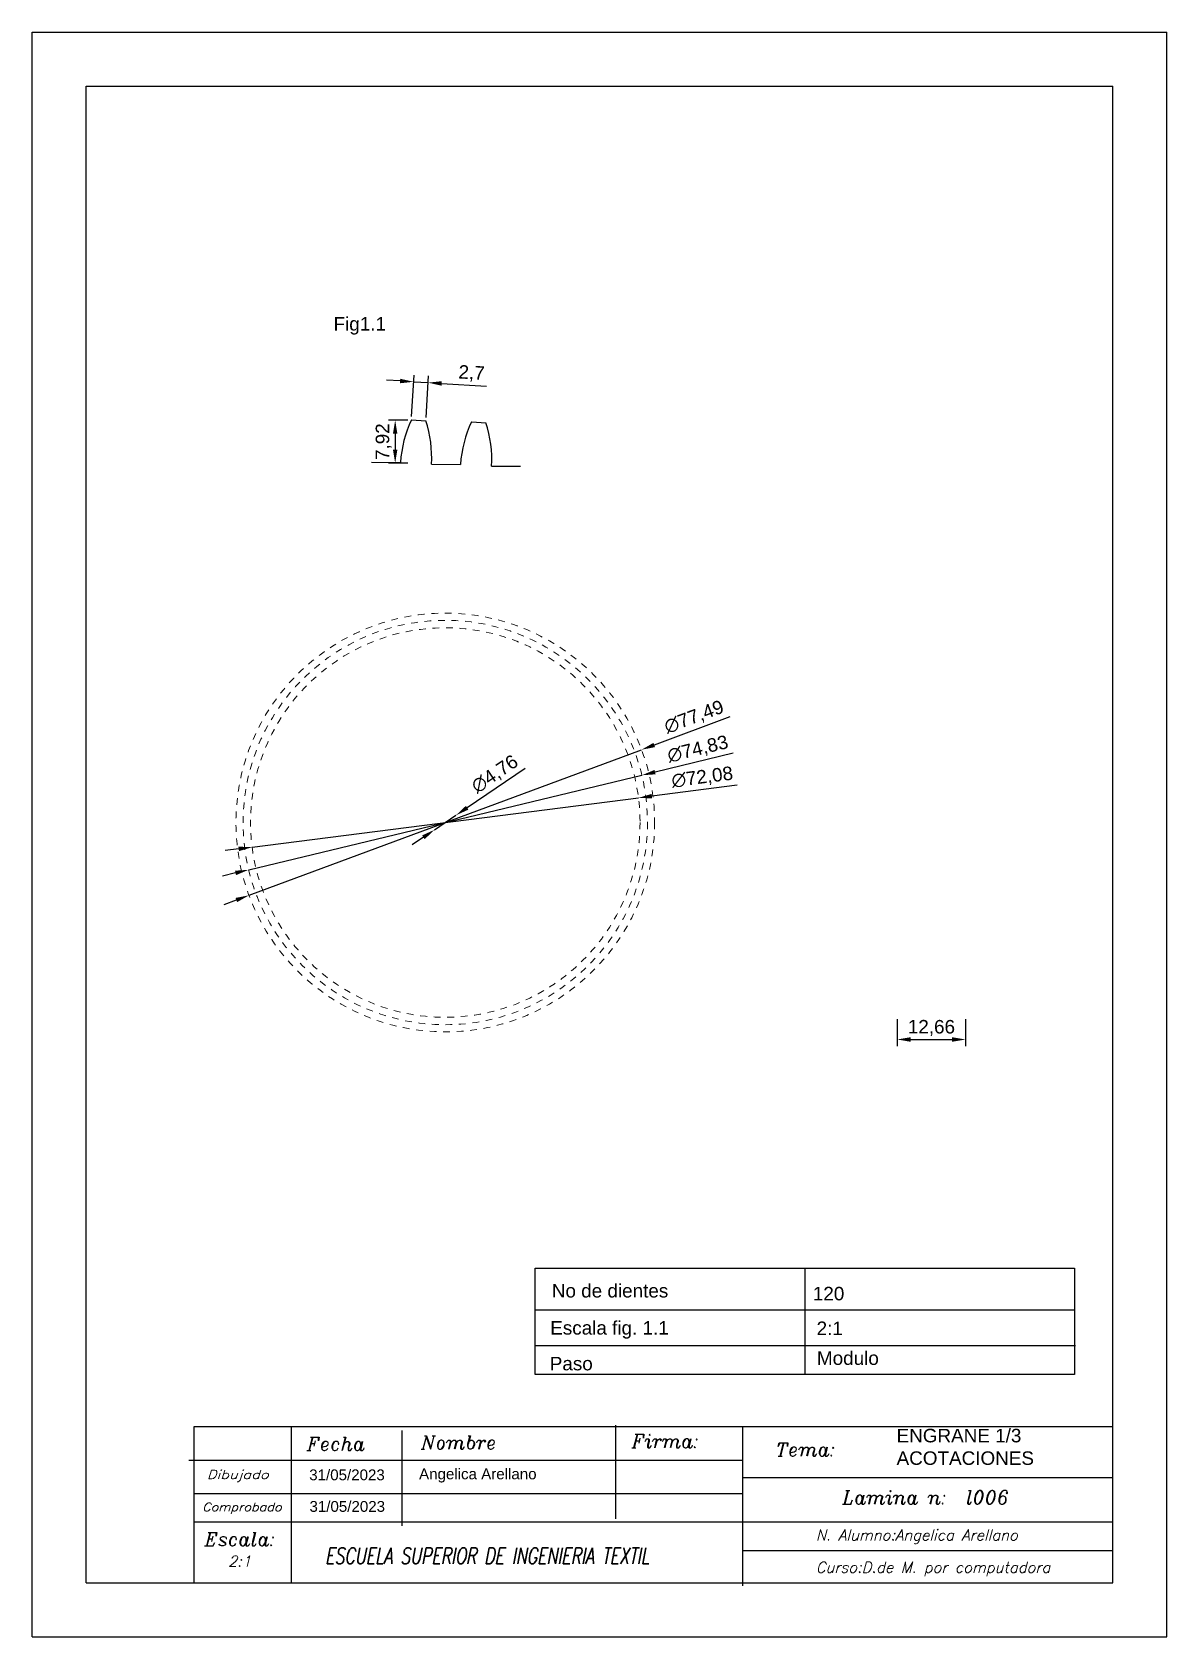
# Model space of a CAD drawing. Header units: millimetres. Extents: x 189 to 399, y 191 to 488.
import ezdxf
from ezdxf.enums import TextEntityAlignment as Align

# ---------------------------------------------------------------- set-up
doc = ezdxf.new("R2010")
doc.units = ezdxf.units.MM
doc.linetypes.add('JIS_02_1.2', pattern=[2.5, 1.25, -1.25])
doc.styles.add('ITALIC', font='italic', dxfattribs={"height": 2})
doc.styles.add('ITALICC', font='italicc', dxfattribs={"height": 3})
doc.styles.get("Standard").update_dxf_attribs({"font": 'arial.ttf'})
doc.dimstyles.new('ISO-25', dxfattribs={"dimtxt": 2.5, "dimasz": 2.5, "dimexe": 1.25, "dimexo": 0.625, "dimtad": 1, "dimtxsty": 'Standard', "dimcen": 2.5, "dimadec": 0, "dimazin": 0, "dimtfac": 1, "dimtmove": 0, "dimatfit": 3, "dimfxl": 1, "dimarcsym": 0})

# ---------------------------------------------------------------- blocks, each defined once
blk = doc.blocks.new('*D30')
at = {"color": 0, "lineweight": -2, "transparency": 16777216}
for p, q in [((318.45, 361.47), (304.47, 356.28)), ((229.49, 328.46), (302.13, 355.41)), ((227.14, 327.59), (224.8, 326.72))]:
    blk.add_line(p, q, dxfattribs=at)
at = {"color": 0, "transparency": 16777216}
for points in [[(304.33, 356.68), (304.62, 355.89), (302.13, 355.41)], [(227, 327.98), (227.29, 327.2), (229.49, 328.46)]]:
    blk.add_solid(points, dxfattribs=at)
at = {"layer": 'Defpoints', "color": 0, "transparency": 16777216}
for p in [(302.13, 355.41), (229.49, 328.46)]:
    blk.add_point(p, dxfattribs=at)
at = {"color": 0, "transparency": 16777216, "insert": (311.88, 361.35), "char_height": 2.5, "attachment_point": 5, "rotation": 20.3603}
blk.add_mtext('∅77,49', dxfattribs=at)
blk = doc.blocks.new('*D31')
at = {"color": 0, "lineweight": -2, "transparency": 16777216}
for p, q in [((319.11, 354.75), (304.62, 351.27)), ((229.43, 333.19), (302.19, 350.68)), ((227, 332.6), (224.57, 332.02))]:
    blk.add_line(p, q, dxfattribs=at)
at = {"color": 0, "transparency": 16777216}
for points in [[(304.52, 351.67), (304.72, 350.86), (302.19, 350.68)], [(226.9, 333.01), (227.09, 332.2), (229.43, 333.19)]]:
    blk.add_solid(points, dxfattribs=at)
at = {"layer": 'Defpoints', "color": 0, "transparency": 16777216}
for p in [(302.19, 350.68), (229.43, 333.19)]:
    blk.add_point(p, dxfattribs=at)
at = {"color": 0, "transparency": 16777216, "insert": (312.57, 355.41), "char_height": 2.5, "attachment_point": 5, "rotation": 13.5185}
blk.add_mtext('∅74,83', dxfattribs=at)
blk = doc.blocks.new('*D32')
at = {"color": 0, "lineweight": -2, "transparency": 16777216}
for p, q in [((319.81, 348.83), (304.04, 346.81)), ((230.06, 337.37), (301.56, 346.5)), ((227.58, 337.06), (225.1, 336.74))]:
    blk.add_line(p, q, dxfattribs=at)
at = {"color": 0, "transparency": 16777216}
for points in [[(303.99, 347.23), (304.09, 346.4), (301.56, 346.5)], [(227.52, 337.47), (227.63, 336.64), (230.06, 337.37)]]:
    blk.add_solid(points, dxfattribs=at)
at = {"layer": 'Defpoints', "color": 0, "transparency": 16777216}
for p in [(301.56, 346.5, 12.7), (230.06, 337.37, 12.7)]:
    blk.add_point(p, dxfattribs=at)
at = {"color": 0, "transparency": 16777216, "insert": (313.38, 350.19), "char_height": 2.5, "attachment_point": 5, "rotation": 7.272}
blk.add_mtext('∅72,08', dxfattribs=at)
blk = doc.blocks.new('*D34')
at = {"color": 0, "lineweight": -2, "transparency": 16777216}
for p, q in [((280.59, 351.93), (269.85, 344.67)), ((263.84, 340.6), (267.78, 343.27)), ((261.76, 339.2), (259.69, 337.8))]:
    blk.add_line(p, q, dxfattribs=at)
at = {"color": 0, "transparency": 16777216}
for points in [[(269.62, 345.02), (270.08, 344.32), (267.78, 343.27)], [(261.53, 339.55), (262, 338.86), (263.84, 340.6)]]:
    blk.add_solid(points, dxfattribs=at)
at = {"layer": 'Defpoints', "color": 0, "transparency": 16777216}
for p in [(267.78, 343.27, 12.7), (263.84, 340.6, 12.7)]:
    blk.add_point(p, dxfattribs=at)
at = {"color": 0, "transparency": 16777216, "insert": (275.04, 350.8), "char_height": 2.5, "attachment_point": 5, "rotation": 34.0756}
blk.add_mtext('∅4,76', dxfattribs=at)
blk = doc.blocks.new('*D42')
at = {"color": 0, "linetype": 'ByBlock', "lineweight": -2, "transparency": 16777216}
for p, q in [((259.57, 417.08), (260.02, 424.75)), ((257.45, 423.65), (254.95, 423.79)), ((259.94, 423.5), (262.64, 423.34)), ((262.26, 416.92), (262.71, 424.59)), ((265.13, 423.19), (273.46, 422.71))]:
    blk.add_line(p, q, dxfattribs=at)
at = {"color": 0, "linetype": 'ByBlock', "transparency": 16777216}
for points in [[(257.47, 424.06), (257.42, 423.23), (259.94, 423.5)], [(265.16, 423.61), (265.11, 422.78), (262.64, 423.34)]]:
    blk.add_solid(points, dxfattribs=at)
at = {"layer": 'Defpoints', "color": 0, "linetype": 'ByBlock', "transparency": 16777216}
for p in [(262.64, 423.34), (259.53, 416.46), (262.22, 416.3)]:
    blk.add_point(p, dxfattribs=at)
at = {"color": 0, "linetype": 'ByBlock', "transparency": 16777216, "insert": (270.67, 425), "char_height": 2.5, "attachment_point": 5, "rotation": 356.6392}
blk.add_mtext('2,7', dxfattribs=at)
blk = doc.blocks.new('*D45')
at = {"color": 0, "linetype": 'ByBlock', "lineweight": -2, "transparency": 16777216}
for p, q in [((258.87, 416.38), (255.29, 416.38)), ((256.54, 413.88), (256.54, 410.96)), ((258.9, 408.46), (255.29, 408.46))]:
    blk.add_line(p, q, dxfattribs=at)
at = {"color": 0, "linetype": 'ByBlock', "transparency": 16777216}
for points in [[(256.12, 413.88), (256.95, 413.88), (256.54, 416.38)], [(256.12, 410.96), (256.95, 410.96), (256.54, 408.46)]]:
    blk.add_solid(points, dxfattribs=at)
at = {"layer": 'Defpoints', "color": 0, "linetype": 'ByBlock', "transparency": 16777216}
for p in [(259.49, 416.38), (256.54, 408.46), (259.53, 408.46)]:
    blk.add_point(p, dxfattribs=at)
at = {"color": 0, "linetype": 'ByBlock', "transparency": 16777216, "insert": (254.41, 412.42), "char_height": 2.5, "attachment_point": 5, "rotation": 90}
blk.add_mtext('7,92', dxfattribs=at)
blk = doc.blocks.new('*D46')
at = {"color": 0, "linetype": 'ByBlock', "lineweight": -2, "transparency": 16777216}
for p, q in [((349.44, 305.57), (349.44, 300.53)), ((362.1, 305.56), (362.1, 300.53)), ((351.94, 301.78), (359.6, 301.78))]:
    blk.add_line(p, q, dxfattribs=at)
at = {"color": 0, "linetype": 'ByBlock', "transparency": 16777216}
for points in [[(351.94, 302.2), (351.94, 301.36), (349.44, 301.78)], [(359.6, 302.2), (359.6, 301.36), (362.1, 301.78)]]:
    blk.add_solid(points, dxfattribs=at)
at = {"layer": 'Defpoints', "color": 0, "linetype": 'ByBlock', "transparency": 16777216}
for p in [(349.44, 306.19, 5.53), (362.1, 306.19, 6.87), (362.1, 301.78)]:
    blk.add_point(p, dxfattribs=at)
at = {"color": 0, "linetype": 'ByBlock', "transparency": 16777216, "insert": (355.77, 303.91), "char_height": 2.5, "attachment_point": 5}
blk.add_mtext('12,66', dxfattribs=at)

msp = doc.modelspace()

# ---------------------------------------------------------------- linework, layer by layer
for p, q in [((189.348, 488.218), (399.348, 488.218)), ((189.348, 191.218), (189.348, 488.218)), ((399.348, 191.218), (399.348, 488.218)), ((199.348, 478.218), (389.348, 478.218)), ((199.348, 201.218), (199.348, 478.218)), ((389.348, 201.218), (389.348, 478.218)), ((199.348, 201.218), (389.348, 201.218)), ((189.348, 191.218), (399.348, 191.218))]:
    msp.add_line(p, q)
at = {"color": 211, "linetype": 'ByBlock'}
for p, q in [((259.529, 416.459), (262.225, 416.301)), ((270.648, 416.09), (273.344, 415.932)), ((252.162, 408.613, 37.424), (257.499, 408.58, 37.424)), ((263.281, 408.244, 37.424), (268.618, 408.211, 37.424)), ((274.392, 407.906, 37.424), (279.729, 407.873, 37.424))]:
    msp.add_line(p, q, dxfattribs=at)
at = {"color": 181, "linetype": 'ByBlock'}
for p, q in [((332.339, 259.474), (332.352, 239.773)), ((382.258, 251.685), (282.446, 251.685)), ((382.405, 245.067), (282.593, 245.067))]:
    msp.add_line(p, q, dxfattribs=at)
msp.add_lwpolyline([(282.433, 259.474), (382.245, 259.474), (382.258, 239.773), (282.446, 239.773)], close=True, dxfattribs=at)
at = {"color": 6}
for points in [[(219.348, 201.218), (219.348, 230.14), (389.348, 230.14)], [(237.348, 201.218), (237.348, 230.14)], [(257.848, 211.785), (257.848, 229.429)], [(297.348, 213.078), (297.348, 230.399)], [(320.866, 200.698), (320.866, 230.14)], [(320.866, 220.705), (389.348, 220.705)], [(219.348, 212.541), (389.348, 212.541)]]:
    msp.add_lwpolyline(points, dxfattribs=at)
for points in [[(218.348, 223.944), (320.866, 223.944)], [(219.348, 217.747), (320.866, 217.747)], [(320.866, 207.218), (389.348, 207.218)]]:
    msp.add_lwpolyline(points)
at = {"color": 253, "linetype": 'JIS_02_1.2', "lineweight": 15, "true_color": 0x9898cc}
for radius in [38.74, 37.415, 36.041]:
    msp.add_circle((265.808, 341.935), radius, dxfattribs=at)
at = {"color": 211, "linetype": 'ByBlock'}
for centre, radius, start, end in [((280.332, 406.9), 22.895, 155.29946, 175.79151), ((240.096, 409.326), 23.202, 357.32407, 17.49541), ((291.451, 406.531), 22.895, 155.29946, 175.79151), ((251.215, 408.956), 23.202, 357.32407, 17.49541)]:
    msp.add_arc(centre, radius, start, end, dxfattribs=at)

# ---------------------------------------------------------------- texts
at = {"style": 'ITALIC'}
for s, height, p in [('Firma:', 2.5, (300.323, 226.213)), ('Fecha', 2.5, (240.209, 225.711)), ('Nombre', 2.5, (261.34, 225.959)), ('Tema:', 2.5, (326.972, 224.663)), ('Lamina n:  l006', 2.5, (339.305, 215.807)), ('N. Alumno:Angelica Arellano', 2, (334.386, 209.086)), ('Escala:', 2.5, (221.269, 208.05)), ('2:1', 2, (225.613, 204.229)), ('Curso:D.de M. por computadora ', 2, (334.386, 203.103))]:
    msp.add_text(s, height=height, dxfattribs=at).set_placement(p)
for s, height, p, p2 in [('Dibujado', 1.6147, (221.681, 220.472), (233.137, 220.472)), ('Comprobado', 1.5432, (220.833, 214.489), (235.531, 214.489))]:
    msp.add_text(s, height=height, dxfattribs=at).set_placement(p, p2, align=Align.ALIGNED)
at = {"style": 'ITALICC', "width": 0.538171}
msp.add_text('ESCUELA SUPERIOR DE INGENIERIA TEXTIL', height=3, dxfattribs=at).set_placement((243.586, 204.731), (303.554, 204.731), align=Align.FIT)
at = {"linetype": 'ByBlock', "char_height": 2.5, "attachment_point": 1}
for s, width, insert in [('Fig1.1', 1.44496, (245.133, 435.478, 37.424)), ('No de dientes ', 46.67098, (285.525, 256.534)), ('120 ', 46.67098, (333.824, 256.005)), ('Escala fig. 1.1', 46.67098, (285.232, 249.662)), ('2:1 ', 46.67098, (334.526, 249.581)), ('Modulo  ', 46.67098, (334.584, 244.058)), ('Paso ', 46.67098, (285.142, 243.05))]:
    msp.add_mtext_dynamic_manual_height_columns(s, width=width, gutter_width=12.5, heights=[0], dxfattribs=dict(at, insert=insert))
at = {"attachment_point": 1}
for s, insert, char_height, width in [('ENGRANE 1/3\\PACOTACIONES ', (349.328, 229.725), 2.5, 34.69023), ('31/05/2023', (240.631, 222.211), 2, 22.72326), ('Angelica Arellano', (260.959, 222.386), 2, 22.72326), ('31/05/2023', (240.677, 216.363), 2, 22.72326)]:
    msp.add_mtext(s, dxfattribs=dict(at, insert=insert, char_height=char_height, width=width))

# ---------------------------------------------------------------- dimensions: what is measured, and where the dimension line sits
at = {"linetype": 'ByBlock'}
dim = msp.add_aligned_dim(p1=(259.529, 416.459), p2=(262.225, 416.301), distance=7.052, dimstyle='ISO-25', dxfattribs=at)
dim.commit()
dim.dimension.update_dxf_attribs({"geometry": '*D42', "text_midpoint": (270.672, 425.001)})
dim = msp.add_linear_dim(base=(256.536, 408.46), p1=(259.493, 416.38), p2=(259.529, 408.46), angle=90, dimstyle='ISO-25', dxfattribs=at)
dim.commit()
dim.dimension.update_dxf_attribs({"geometry": '*D45', "text_midpoint": (254.409, 412.42)})
for p1, p2, picture, middle in [((229.486, 328.456), (302.13, 355.415), '*D30', (311.881, 361.346)), ((229.427, 333.189), (302.188, 350.682), '*D31', (312.574, 355.409))]:
    dim = msp.add_diameter_dim_2p(p1=p1, p2=p2, dimstyle='ISO-25')
    dim.commit()
    dim.dimension.update_dxf_attribs({"geometry": picture, "text_midpoint": middle})
for p1, p2, picture, middle in [((263.835, 340.601, 12.7), (267.78, 343.269, 12.7), '*D34', (276.255, 349.002)), ((230.056, 337.373, 12.7), (301.559, 346.497, 12.7), '*D32', (313.655, 348.041))]:
    dim = msp.add_diameter_dim_2p(p1=p1, p2=p2, dimstyle='ISO-25')
    dim.commit()
    dim.dimension.update_dxf_attribs({"geometry": picture, "text_midpoint": middle, "dimtype": 163})
dim = msp.add_linear_dim(base=(362.102, 301.78), p1=(349.44, 306.19, 5.528), p2=(362.102, 306.19, 6.869), dimstyle='ISO-25', dxfattribs=at)
dim.commit()
dim.dimension.update_dxf_attribs({"geometry": '*D46', "text_midpoint": (355.771, 303.908)})

doc.saveas('drawing.dxf')
